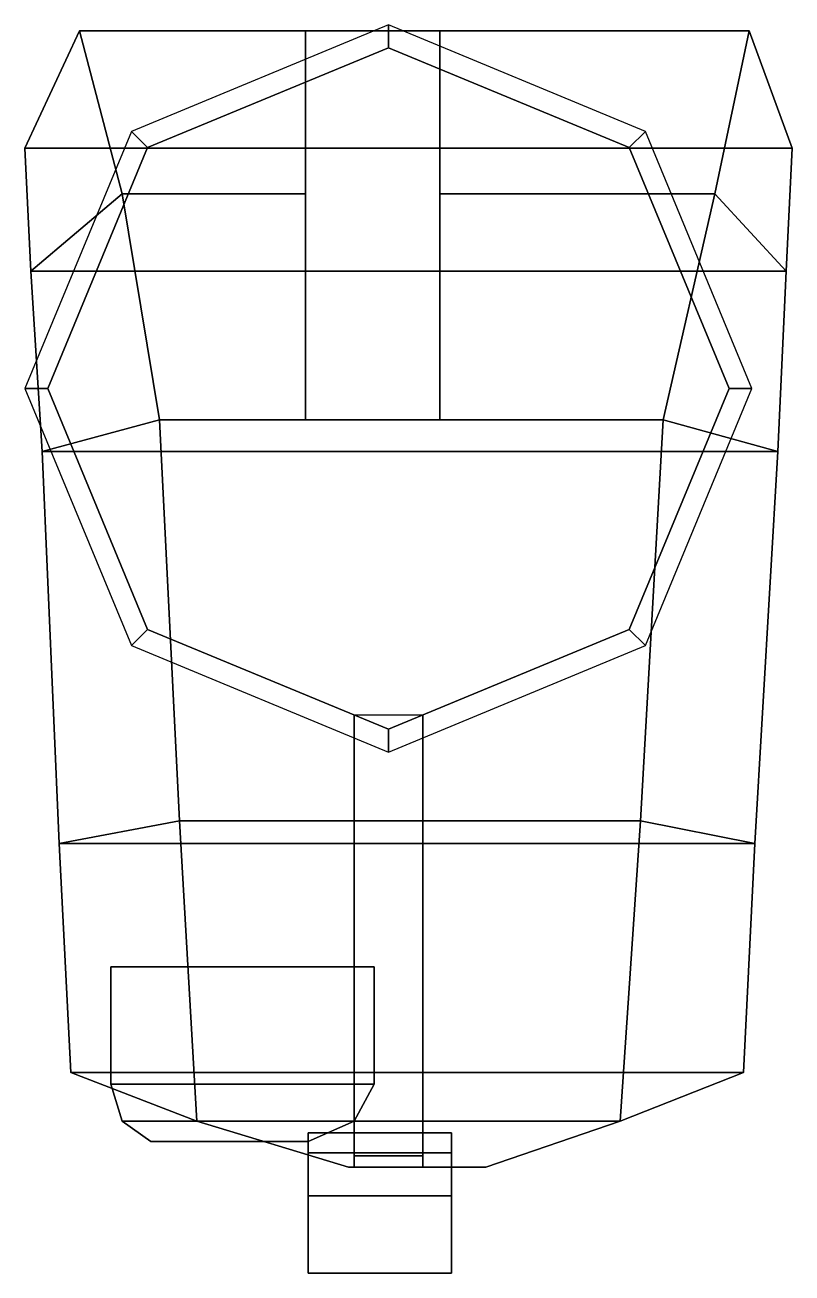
# Model space of a CAD drawing. Extents: x -1.27 to 1.41, y -3.09 to 1.27.
import ezdxf

# ---------------------------------------------------------------- set-up
doc = ezdxf.new("R2010")
doc.units = 0
doc.layers.add('TURRET', color=2, linetype='CONTINUOUS')

msp = doc.modelspace()

# ---------------------------------------------------------------- linework, layer by layer
at = {"layer": 'TURRET'}
for points in [[(-0.8415, 0.8415, 0.12), (0, 1.19, 0.12), (0, 1.27), (-0.898, 0.898)], [(0, 1.19, 0.12), (0.8415, 0.8415, 0.12), (0.898, 0.898), (0, 1.27)], [(-1.27, 0.84, 1.36), (-1.25, 0.41, 2.1), (-0.93, 0.68, 2.43), (-1.08, 1.25, 1.46)], [(-1.27, 0.84, 0.46), (-1.27, 0.84, 1.36), (-1.08, 1.25, 1.46), (-1.08, 1.25, 0.46)], [(1.26, 1.25, 0.46), (1.41, 0.84, 0.46), (-1.27, 0.84, 0.46), (-1.08, 1.25, 0.46)], [(-0.93, 0.68, 2.43), (-0.29, 0.68, 2.43), (-0.29, 1.25, 1.46), (-1.08, 1.25, 1.46)], [(-1.08, 1.25, 1.46), (1.26, 1.25, 1.46), (1.26, 1.25, 0.46), (-1.08, 1.25, 0.46)], [(-0.29, 0.68, 2.43), (-0.29, -0.11, 2.64), (-0.29, -0.11, 1.46), (-0.29, 1.25, 1.46)], [(-0.29, -0.11, 1.46), (0.18, -0.11, 1.46), (0.18, 1.25, 1.46), (-0.29, 1.25, 1.46)], [(0.18, 0.68, 2.43), (1.14, 0.68, 2.43), (1.26, 1.25, 1.46), (0.18, 1.25, 1.46)], [(0.18, 0.68, 2.43), (0.18, -0.11, 2.64), (0.18, -0.11, 1.46), (0.18, 1.25, 1.46)], [(1.26, 1.25, 1.46), (1.14, 0.68, 2.43), (1.39, 0.41, 2.1), (1.41, 0.84, 1.36)], [(1.26, 1.25, 0.46), (1.26, 1.25, 1.46), (1.41, 0.84, 1.36), (1.41, 0.84, 0.46)], [(0, 1.19, 0.12), (-0.8415, 0.8415, 0.12), (-0.8415, 0.8415, 0.46), (0, 1.19, 0.46)], [(0.8415, 0.8415, 0.12), (0, 1.19, 0.12), (0, 1.19, 0.46), (0.8415, 0.8415, 0.46)], [(-1.19, 0, 0.12), (-0.8415, 0.8415, 0.12), (-0.898, 0.898), (-1.27, 0)], [(0.8415, 0.8415, 0.12), (1.19, 0, 0.12), (1.27, 0), (0.898, 0.898)], [(-1.27, 0.84, 0.46), (-1.25, 0.41, 0.46), (-1.25, 0.41, 2.1), (-1.27, 0.84, 1.36)], [(1.41, 0.84, 0.46), (1.39, 0.41, 0.46), (-1.25, 0.41, 0.46), (-1.27, 0.84, 0.46)], [(-0.8415, 0.8415, 0.12), (-1.19, 0, 0.12), (-1.19, 0, 0.46), (-0.8415, 0.8415, 0.46)], [(1.19, 0, 0.12), (0.8415, 0.8415, 0.12), (0.8415, 0.8415, 0.46), (1.19, 0, 0.46)], [(1.41, 0.84, 1.36), (1.39, 0.41, 2.1), (1.39, 0.41, 0.46), (1.41, 0.84, 0.46)], [(-1.25, 0.41, 2.1), (-1.21, -0.22, 2.27), (-0.8, -0.11, 2.64), (-0.93, 0.68, 2.43)], [(-0.8, -0.11, 2.64), (-0.29, -0.11, 2.64), (-0.29, 0.68, 2.43), (-0.93, 0.68, 2.43)], [(0.18, -0.11, 2.64), (0.96, -0.11, 2.64), (1.14, 0.68, 2.43), (0.18, 0.68, 2.43)], [(1.14, 0.68, 2.43), (0.96, -0.11, 2.64), (1.36, -0.22, 2.27), (1.39, 0.41, 2.1)], [(1.39, 0.41, 0.46), (1.36, -0.22, 0.46), (-1.21, -0.22, 0.46), (-1.25, 0.41, 0.46)], [(-1.25, 0.41, 0.46), (-1.21, -0.22, 0.46), (-1.21, -0.22, 2.27), (-1.25, 0.41, 2.1)], [(1.39, 0.41, 2.1), (1.36, -0.22, 2.27), (1.36, -0.22, 0.46), (1.39, 0.41, 0.46)], [(-0.8415, -0.8415, 0.12), (-1.19, 0, 0.12), (-1.27, 0), (-0.898, -0.898)], [(-1.19, 0, 0.12), (-0.8415, -0.8415, 0.12), (-0.8415, -0.8415, 0.46), (-1.19, 0, 0.46)], [(0.8415, -0.8415, 0.12), (1.19, 0, 0.12), (1.19, 0, 0.46), (0.8415, -0.8415, 0.46)], [(1.19, 0, 0.12), (0.8415, -0.8415, 0.12), (0.898, -0.898), (1.27, 0)], [(-1.21, -0.22, 2.27), (-1.15, -1.59, 2.5), (-0.73, -1.51, 2.9), (-0.8, -0.11, 2.64)], [(-0.73, -1.51, 2.9), (0.88, -1.51, 2.9), (0.96, -0.11, 2.64), (-0.8, -0.11, 2.64)], [(-0.29, -0.11, 2.64), (0.18, -0.11, 2.64), (0.18, -0.11, 1.46), (-0.29, -0.11, 1.46)], [(0.96, -0.11, 2.64), (0.88, -1.51, 2.9), (1.28, -1.59, 2.5), (1.36, -0.22, 2.27)], [(-1.21, -0.22, 0.46), (-1.15, -1.59, 0.46), (-1.15, -1.59, 2.5), (-1.21, -0.22, 2.27)], [(1.36, -0.22, 0.46), (1.28, -1.59, 0.46), (-1.15, -1.59, 0.46), (-1.21, -0.22, 0.46)], [(1.36, -0.22, 2.27), (1.28, -1.59, 2.5), (1.28, -1.59, 0.46), (1.36, -0.22, 0.46)], [(0, -1.19, 0.12), (-0.8415, -0.8415, 0.12), (-0.898, -0.898), (0, -1.27)], [(-0.8415, -0.8415, 0.12), (0, -1.19, 0.12), (0, -1.19, 0.46), (-0.8415, -0.8415, 0.46)], [(0, -1.19, 0.12), (0.8415, -0.8415, 0.12), (0.8415, -0.8415, 0.46), (0, -1.19, 0.46)], [(0.8415, -0.8415, 0.12), (0, -1.19, 0.12), (0, -1.27), (0.898, -0.898)], [(-0.12, -1.14, 0.19), (-0.12, -2.68, 0.37), (-0.12, -2.72, 0.46), (-0.12, -1.14, 0.46)], [(0.12, -1.14, 0.19), (0.12, -2.68, 0.37), (-0.12, -2.68, 0.37), (-0.12, -1.14, 0.19)], [(0.12, -2.72, 0.46), (0.12, -2.68, 0.37), (0.12, -1.14, 0.19), (0.12, -1.14, 0.46)], [(-1.15, -1.59, 2.5), (-1.11, -2.39, 2.5), (-0.67, -2.56, 2.9), (-0.73, -1.51, 2.9)], [(-0.67, -2.56, 2.9), (0.81, -2.56, 2.9), (0.88, -1.51, 2.9), (-0.73, -1.51, 2.9)], [(0.88, -1.51, 2.9), (0.81, -2.56, 2.9), (1.24, -2.39, 2.5), (1.28, -1.59, 2.5)], [(1.28, -1.59, 0.46), (1.24, -2.39, 0.46), (-1.11, -2.39, 0.46), (-1.15, -1.59, 0.46)], [(-1.15, -1.59, 0.46), (-1.11, -2.39, 0.46), (-1.11, -2.39, 2.5), (-1.15, -1.59, 2.5)], [(1.28, -1.59, 2.5), (1.24, -2.39, 2.5), (1.24, -2.39, 0.46), (1.28, -1.59, 0.46)], [(-0.97, -2.43, 3.59), (-0.05, -2.43, 3.59), (-0.05, -2.02, 3.59), (-0.97, -2.02, 3.59)], [(-0.97, -2.02, 3.59), (-0.05, -2.02, 3.59), (-0.05, -2.02, 2.9), (-0.97, -2.02, 2.67)], [(-0.97, -2.02, 2.67), (-0.97, -2.43, 2.67), (-0.97, -2.43, 3.59), (-0.97, -2.02, 3.59)], [(-0.05, -2.02, 3.59), (-0.05, -2.43, 3.59), (-0.05, -2.43, 2.9), (-0.05, -2.02, 2.9)], [(1.24, -2.39, 0.46), (0.81, -2.56, 0.46), (-0.67, -2.56, 0.46), (-1.11, -2.39, 0.46)], [(-1.11, -2.39, 2.5), (-1.11, -2.39, 0.46), (-0.67, -2.56, 0.46), (-0.67, -2.56, 2.9)], [(1.24, -2.39, 2.5), (0.81, -2.56, 2.9), (0.81, -2.56, 0.46), (1.24, -2.39, 0.46)], [(-0.93, -2.56, 3.59), (-0.12, -2.56, 3.59), (-0.05, -2.43, 3.59), (-0.97, -2.43, 3.59)], [(-0.97, -2.43, 2.67), (-0.93, -2.56, 2.7), (-0.93, -2.56, 3.59), (-0.97, -2.43, 3.59)], [(-0.05, -2.43, 3.59), (-0.12, -2.56, 3.59), (-0.12, -2.56, 2.9), (-0.05, -2.43, 2.9)], [(-0.93, -2.56, 2.7), (-0.83, -2.63, 2.8), (-0.83, -2.63, 3.59), (-0.93, -2.56, 3.59)], [(-0.83, -2.63, 3.59), (-0.28, -2.63, 3.59), (-0.12, -2.56, 3.59), (-0.93, -2.56, 3.59)], [(-0.14, -2.72, 2.9), (0.34, -2.72, 2.9), (0.81, -2.56, 2.9), (-0.67, -2.56, 2.9)], [(0.81, -2.56, 0.46), (0.34, -2.72, 0.46), (-0.14, -2.72, 0.46), (-0.67, -2.56, 0.46)], [(-0.67, -2.56, 0.46), (-0.14, -2.72, 0.46), (-0.14, -2.72, 2.9), (-0.67, -2.56, 2.9)], [(-0.12, -2.56, 3.59), (-0.28, -2.63, 3.59), (-0.28, -2.63, 2.9), (-0.12, -2.56, 2.9)], [(0.81, -2.56, 2.9), (0.34, -2.72, 2.9), (0.34, -2.72, 0.46), (0.81, -2.56, 0.46)], [(-0.28, -2.6, 0.46), (-0.28, -3.09, 0.46), (-0.28, -3.09, 0.94), (-0.28, -2.6, 1.94)], [(0.22, -2.6, 0.46), (0.22, -3.09, 0.46), (-0.28, -3.09, 0.46), (-0.28, -2.6, 0.46)], [(-0.28, -2.6, 1.94), (-0.28, -3.09, 0.94), (-0.28, -2.82, 1.8), (-0.28, -2.67, 1.95)], [(0.22, -2.67, 1.95), (0.22, -2.6, 1.94), (-0.28, -2.6, 1.94), (-0.28, -2.67, 1.95)], [(0.22, -3.09, 0.94), (0.22, -3.09, 0.46), (0.22, -2.6, 0.46), (0.22, -2.6, 1.94)], [(0.22, -2.82, 1.8), (0.22, -3.09, 0.94), (0.22, -2.6, 1.94), (0.22, -2.67, 1.95)], [(-0.83, -2.63, 2.8), (-0.28, -2.63, 2.9), (-0.28, -2.63, 3.59), (-0.83, -2.63, 3.59)], [(-0.28, -2.67, 1.95), (-0.28, -2.82, 1.8), (0.22, -2.82, 1.8), (0.22, -2.67, 1.95)], [(-0.12, -2.72, 0.46), (-0.12, -2.68, 0.37), (0.12, -2.68, 0.37), (0.12, -2.72, 0.46)], [(-0.14, -2.72, 0.46), (0.34, -2.72, 0.46), (0.34, -2.72, 2.9), (-0.14, -2.72, 2.9)], [(-0.28, -2.82, 1.8), (-0.28, -3.09, 0.94), (0.22, -3.09, 0.94), (0.22, -2.82, 1.8)], [(-0.28, -3.09, 0.94), (-0.28, -3.09, 0.46), (0.22, -3.09, 0.46), (0.22, -3.09, 0.94)]]:
    msp.add_3dface(points, dxfattribs=at)

doc.saveas('drawing.dxf')
